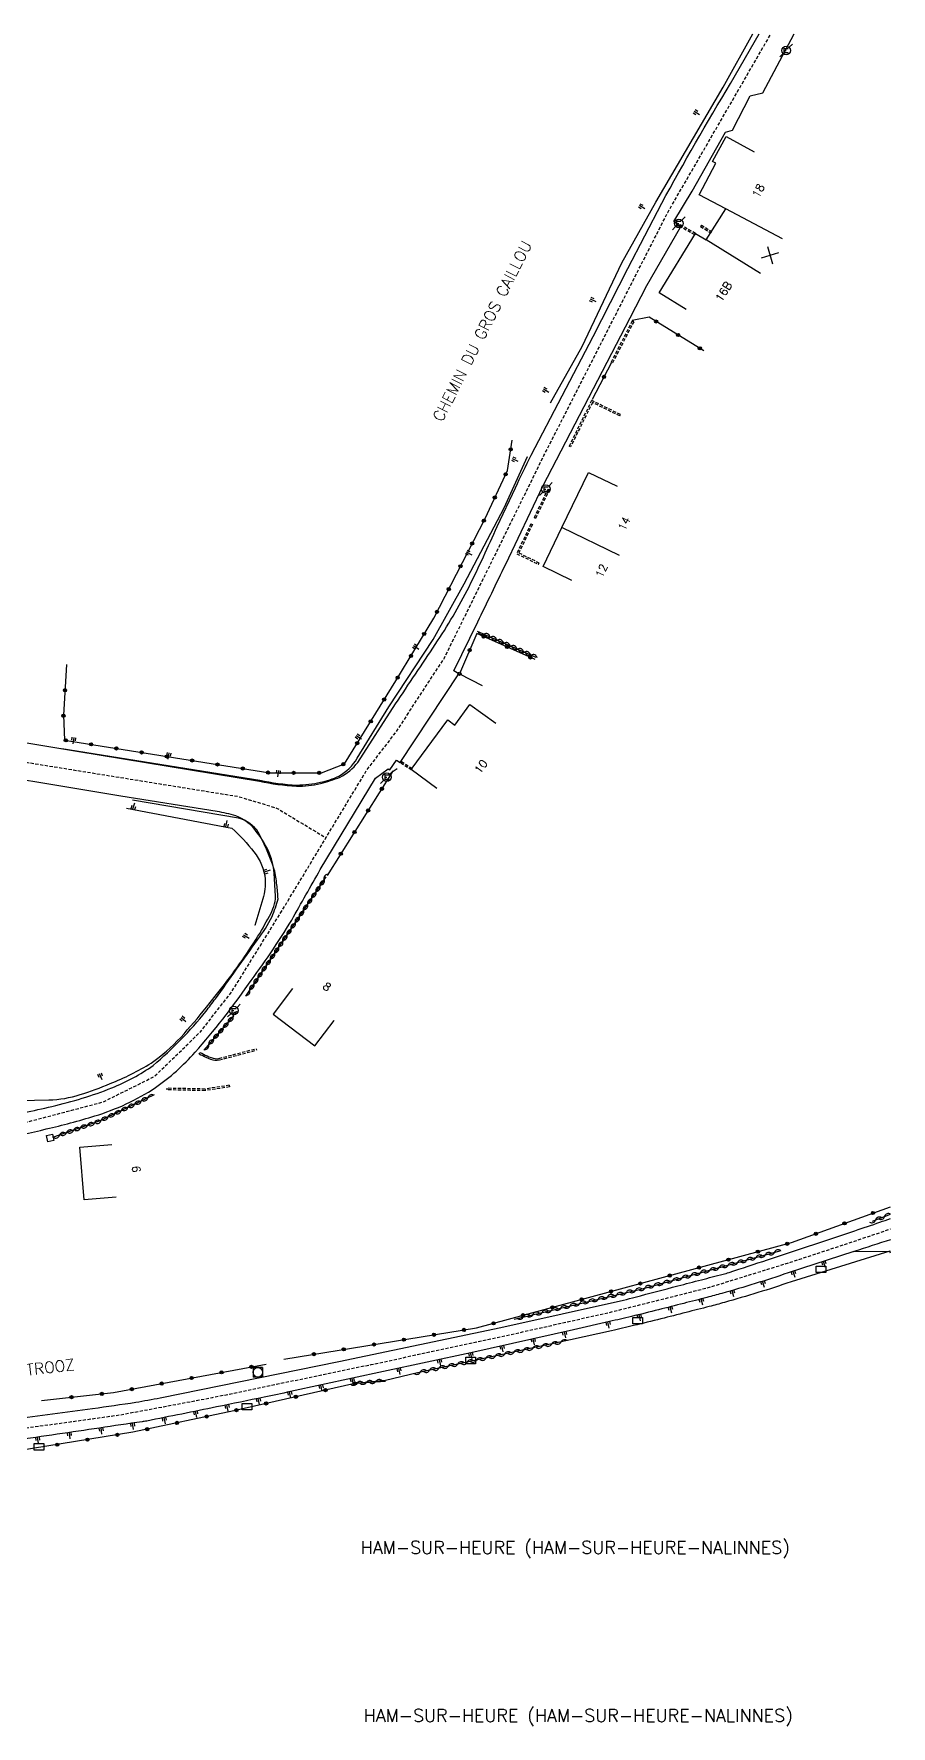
# Model space of a CAD drawing. Header units: millimetres. Extents: x 151000 to 152000, y 111999 to 113000.
# Drawn here: x 151866.2 to 152000.1, y 112735.7 to 113000 of the extents above; entities that cross this region are included whole.
import ezdxf
from ezdxf.enums import TextEntityAlignment as Align

# ---------------------------------------------------------------- set-up
doc = ezdxf.new("R2010")
doc.units = ezdxf.units.MM
doc.linetypes.add('DASHED', pattern=[0.75, 0.5, -0.25])
doc.layers.get('0').update_dxf_attribs({"linetype": 'CONTINUOUS'})
for name, color, linetype in [('W0001', 6, 'DASHED'), ('W0008', 7, 'CONTINUOUS'), ('W0100', 7, 'CONTINUOUS'), ('W0112', 1, 'DASHED'), ('W0211', 2, 'CONTINUOUS'), ('W0310', 3, 'CONTINUOUS'), ('W0322', 7, 'CONTINUOUS'), ('W0420', 7, 'CONTINUOUS'), ('W0471', 7, 'CONTINUOUS'), ('W0980', 7, 'CONTINUOUS'), ('W0989', 7, 'CONTINUOUS'), ('W0991', 7, 'CONTINUOUS'), ('W1102', 7, 'CONTINUOUS'), ('W1471', 7, 'CONTINUOUS')]:
    doc.layers.add(name, color=color, linetype=linetype)
doc.styles.get("Standard").update_dxf_attribs({"font": 'romans.shx', "width": 0.85})

# ---------------------------------------------------------------- blocks, each defined once
blk = doc.blocks.new('T420')
for p, q in [((0.75, 0.75), (-0.75, 0.75)), ((-0.75, 0.75), (-0.75, -0.75)), ((0.75, 0.75), (0.75, -0.75)), ((0.75, -0.75), (-0.75, -0.75))]:
    blk.add_line(p, q)
blk.add_ellipse((0, 0), major_axis=(-0.53, 0.53), ratio=1, start_param=3.926991, end_param=10.210176)
blk = doc.blocks.new('t211o')
at = {"color": 0, "linetype": 'Continuous'}
for p, q in [((-0.29, 0.5), (-0.29, 0)), ((0, 1), (0, 0)), ((0.29, 0.5), (0.29, 0))]:
    blk.add_line(p, q, dxfattribs=at)
blk = doc.blocks.new('t322o')
at = {"color": 0, "linetype": 'Continuous'}
for radius in [0.25, 0.15]:
    blk.add_circle((0, 0), radius, dxfattribs=at)
blk = doc.blocks.new('t310o')
at = {"color": 0, "linetype": 'Continuous'}
for centre, start, end in [((-0.5, 0.38), 216.8699, 323.1304), ((0.5, -0.37), 36.8699, 143.1303)]:
    blk.add_arc(centre, 0.625, start, end, dxfattribs=at)
blk = doc.blocks.new('t991o')
at = {"color": 0, "linetype": 'Continuous'}
for p, q in [((-1, 1), (1, -1)), ((-1, -1), (1, 1))]:
    blk.add_line(p, q, dxfattribs=at)
blk = doc.blocks.new('T471')
for p, q in [((-0.333334, 0.333334), (-0.333334, -0.333334)), ((-0.333334, 0.333334), (0.333334, 0.333334)), ((-0.333334, 0), (0, 0)), ((0.500001, 0.500001), (1.000002, 1.000002)), ((-0.500001, -0.500001), (-1.000002, -1.000002)), ((-0.333334, -0.333334), (0.333334, -0.333334))]:
    blk.add_line(p, q)
blk.add_ellipse((0, 0), major_axis=(0.471405, 0.471405), ratio=1, start_param=5.4977871438, end_param=11.780972451)
blk = doc.blocks.new('t112o')
at = {"color": 0, "linetype": 'Continuous'}
for p, q in [((-0.5, 0.5), (0.5, 0.5)), ((-0.5, -0.5), (-0.5, 0.5)), ((0.5, 0.5), (0.5, -0.5)), ((0.5, -0.5), (-0.5, -0.5))]:
    blk.add_line(p, q, dxfattribs=at)
blk = doc.blocks.new('T1471')
at = {"color": 0, "linetype": 'Continuous', "flags": 128}
blk.add_lwpolyline([(-0.75, -0.5), (-0.75, 0.5), (0.75, 0.5), (0.75, -0.5), (-0.75, -0.5)], dxfattribs=at)

msp = doc.modelspace()

# ---------------------------------------------------------------- linework, layer by layer
at = {"layer": 'W0001', "flags": 128}
for points in [[(151690.56, 113000), (151703.72, 112996.42), (151721.11, 112991.64), (151730.72, 112989.11), (151737.35, 112987.16), (151742.64, 112985.02), (151737.2, 112958.84), (151735.6, 112947.4), (151737.27, 112936.97), (151739.29, 112931.1), (151741.68, 112925.97), (151748.05, 112917.8), (151755.84, 112911.33), (151768.27, 112904.07), (151782.45, 112899.49), (151794.32, 112897.61), (151814.62, 112894.36), (151898.1, 112880.91), (151904.09, 112879.1), (151911.8, 112874.45), (151911.8, 112874.45)], [(151727.73, 112769.59), (151732.2, 112768.8), (151737.07, 112774.05), (151758.76, 112792.18), (151767.41, 112800.1), (151777.99, 112807.59), (151787.81, 112813.8), (151799.54, 112819.05), (151806.02, 112820.71), (151819.57, 112823.23), (151830.22, 112824.8), (151850.48, 112827.44), (151864.15, 112829.83), (151877, 112833.21), (151885, 112837.19), (151892.2, 112844.16), (151897.1, 112850.44), (151905.18, 112863.48), (151911.8, 112874.45), (151918.16, 112885.01), (151922.75, 112890.97), (151930.32, 112902.58), (151945.84, 112934.13), (151965.19, 112972.11), (151981.3, 113000)], [(151748.85, 112773.72), (151756.9, 112776.11), (151762.08, 112777.48), (151765.74, 112778.35), (151770.56, 112779.33), (151775.45, 112780.21), (151780.26, 112780.82), (151783.85, 112781.15), (151788.52, 112781.45), (151795.65, 112781.63), (151804.65, 112781.55), (151818.96, 112781.04), (151826.95, 112780.75), (151835.4, 112780.53), (151845.08, 112780.76), (151852.1, 112781.06), (151860.41, 112781.72), (151870.12, 112783), (151879.72, 112784.36), (151894.09, 112787.05), (151918.86, 112792.2), (151939.29, 112796.57), (151956.81, 112800.51), (151971.73, 112804.27), (151984.37, 112808.18), (151994.36, 112811.47), (152000, 112813.37)]]:
    msp.add_lwpolyline(points, dxfattribs=at)
at = {"layer": 'W0008', "flags": 128}
for points in [[(151774.82, 112904.52, 0.0202), (151782.26, 112902.48, 0.0151), (151791.38, 112900.98), (151797.56, 112900.02), (151820.09, 112896.47), (151844.96, 112892.54), (151863.53, 112889.53), (151872.88, 112887.97), (151901.41, 112883.29, 0.0367), (151907.17, 112882.51, 0.0637), (151910.96, 112882.94, 0.0254), (151914, 112883.91, 0.1103), (151916.77, 112886.23), (151922.67, 112895.36, -0.001), (151928.88, 112904.64, 0.027), (151934.17, 112913.67, 0.0077), (151938.55, 112923.06), (151941.4, 112929.12, -0.0102), (151943.85, 112934.19), (151953.52, 112952.74), (151958.93, 112963.37), (151964.25, 112973.55, -0.0109), (151975.01, 112992.26), (151979.48, 113000)], [(151853.07, 112826.11, 0.0277), (151868.11, 112828.99, 0.0195), (151875.67, 112831.02, 0.0722), (151885.18, 112835.45, 0.0569), (151891.36, 112840.97, 0.0297), (151899.68, 112851.57, 0.0225), (151906.44, 112861.6, -0.0022), (151910.91, 112869.48), (151919.55, 112883.79), (151921.53, 112885.24), (151921.78, 112885.07), (151922.82, 112886.59), (151923.41, 112886.19), (151932.55, 112900.05), (151931.75, 112900.51), (151935.5, 112908.17, 0.0024), (151939.87, 112917.19), (151945.7, 112929.39), (151959.32, 112955.63), (151961.9, 112960.69), (151967.16, 112969.81), (151966.13, 112970.67), (151969.02, 112975.45), (151974.19, 112984.64), (151975.28, 112984.95), (151978.04, 112990.3), (151980.02, 112990.77), (151984.92, 113000)], [(151860.2, 112830.68, 0.0138), (151868.98, 112832.51, 0.0389), (151878.34, 112835.4, 0.058), (151884.82, 112838.92, 0.0469), (151893.04, 112847.34, 0.005), (151894.52, 112849.32, 0.0035), (151901.11, 112858.53, 0.0491), (151903.37, 112862.16, 0.0344), (151904.32, 112864.93, 0.0113), (151904.13, 112867.13, 0.0226), (151903.73, 112869.52, 0.0449), (151901.01, 112875.69, 0.1178), (151897.7, 112877.86, 0.048), (151894.79, 112878.54), (151879.74, 112880.96), (151851.51, 112885.63)], [(151861.27, 112783.48), (151875.35, 112785.34, 0.006145), (151882.09, 112786.32, 0.010838), (151885.89, 112787), (151913.82, 112792.65), (151939.09, 112797.97), (151958.29, 112802.27, 0.011128), (151960.12, 112802.72, -0.003061), (151966.74, 112804.47, -0.00007), (151970.48, 112805.44, 0.000079), (151973.82, 112806.3, 0.014955), (151974.77, 112806.58, 0.002339), (151980.77, 112808.55), (151994.43, 112813.1, 0.002708), (151998.33, 112814.42, 0.001175), (152000, 112815.01)], [(152000, 112811.69, 0.001292), (151994.28, 112809.84), (151983.99, 112806.5, -0.012766), (151973.64, 112803.3, -0.00667), (151971.31, 112802.67, -0.000092), (151967.69, 112801.75, -0.000085), (151963.75, 112800.75, -0.003152), (151959.52, 112799.7, -0.00392), (151956.1, 112798.91), (151950.44, 112797.63), (151934.41, 112794.04), (151920.78, 112791.1), (151906.26, 112787.97, -0.002089), (151902.15, 112787.1, -0.001156), (151894.71, 112785.57, -0.000058), (151883.81, 112783.37, -0.011841), (151883.75, 112783.36, -0.001411), (151883.07, 112783.26, -0.000073), (151869.8, 112781.31, -0.000042), (151863.14, 112780.33, -0.000474)]]:
    msp.add_lwpolyline(points, format="xyb", dxfattribs=at)
at = {"layer": 'W0100', "flags": 128}
for points in [[(151968.09, 112956.94), (151963.83, 112959.56), (151969.53, 112968.83), (151971.18, 112967.81), (151974.26, 112972.65), (151970.08, 112974.85), (151972.68, 112979.78), (151972.16, 112980.09), (151974.29, 112983.99), (151978.68, 112981.59), (151978.68, 112981.59)], [(151950.21, 112914.65), (151945.71, 112916.82), (151948.64, 112922.89), (151952.79, 112931.51), (151957.29, 112929.34), (151957.29, 112929.34)], [(151929.14, 112882.14), (151925.11, 112885.1), (151930.81, 112892.88), (151931.92, 112892.06), (151934.29, 112895.29), (151938.32, 112892.33), (151938.32, 112892.33)], [(151906.58, 112850.9), (151903.54, 112846.93), (151910.05, 112841.96), (151913.09, 112845.94), (151913.09, 112845.94)], [(151879.02, 112818.31), (151874.04, 112817.9), (151873.35, 112826.13), (151878.34, 112826.55), (151878.34, 112826.55)]]:
    msp.add_lwpolyline(points, dxfattribs=at)
at = {"layer": 'W0112'}
for p, q in [((151969.4, 112968.62), (151966.95, 112969.99)), ((151969.53, 112968.83), (151967.08, 112970.21)), ((151970.32, 112969.93), (151971.89, 112968.93)), ((151970.45, 112970.14), (151972.03, 112969.14)), ((151959.64, 112955.17), (151956.34, 112948.72)), ((151959.87, 112955.05), (151956.56, 112948.6)), ((151953.3, 112942.76), (151949.8, 112935.63)), ((151953.42, 112942.43), (151950.02, 112935.52)), ((151957.79, 112940.55), (151953.3, 112942.76)), ((151957.68, 112940.33), (151953.42, 112942.43)), ((151946.49, 112928.92), (151944.31, 112924.45)), ((151946.71, 112928.82), (151944.53, 112924.34)), ((151943.81, 112923.47), (151941.6, 112918.82)), ((151944.04, 112923.36), (151941.93, 112918.94)), ((151941.6, 112918.82), (151944.99, 112917.16)), ((151941.93, 112918.94), (151945.1, 112917.39)), ((151923.47, 112886.18), (151925.11, 112885.1)), ((151923.61, 112886.38), (151925.26, 112885.3)), ((151891.99, 112840.72), (151892.26, 112840.57)), ((151892.1, 112840.94), (151892.38, 112840.8)), ((151892.26, 112840.57), (151892.54, 112840.43)), ((151892.38, 112840.8), (151892.66, 112840.65)), ((151892.54, 112840.43), (151892.83, 112840.29)), ((151892.66, 112840.65), (151892.94, 112840.51)), ((151892.94, 112840.51), (151893.22, 112840.38)), ((151893.22, 112840.38), (151893.51, 112840.26)), ((151895.08, 112840), (151900.87, 112841.52)), ((151895.14, 112839.76), (151900.93, 112841.28)), ((151892.83, 112840.29), (151893.12, 112840.15)), ((151893.12, 112840.15), (151893.42, 112840.03)), ((151893.42, 112840.03), (151893.75, 112839.9)), ((151893.51, 112840.26), (151893.84, 112840.13)), ((151893.75, 112839.9), (151894.1, 112839.79)), ((151893.84, 112840.13), (151894.16, 112840.03)), ((151894.1, 112839.79), (151894.45, 112839.72)), ((151894.16, 112840.03), (151894.48, 112839.97)), ((151894.45, 112839.72), (151894.8, 112839.71)), ((151894.48, 112839.97), (151894.79, 112839.96)), ((151894.79, 112839.96), (151895.08, 112840)), ((151894.8, 112839.71), (151895.14, 112839.76)), ((151892.91, 112835.22), (151887, 112835.34)), ((151892.92, 112834.97), (151887, 112835.09)), ((151896.7, 112835.8), (151892.91, 112835.22)), ((151896.74, 112835.55), (151892.92, 112834.97))]:
    msp.add_line(p, q, dxfattribs=at)
for points in [[(151967.08, 112970.21), (151966.95, 112969.99)], [(151970.45, 112970.14), (151970.32, 112969.93)], [(151969.53, 112968.83), (151969.4, 112968.62)], [(151972.03, 112969.14), (151971.89, 112968.93)], [(151959.87, 112955.05), (151959.64, 112955.17)], [(151956.56, 112948.6), (151956.34, 112948.72)], [(151957.68, 112940.33), (151957.79, 112940.55)], [(151950.02, 112935.52), (151949.8, 112935.63)], [(151946.49, 112928.92), (151946.71, 112928.82)], [(151943.81, 112923.47), (151944.04, 112923.36)], [(151944.53, 112924.34), (151944.31, 112924.45)], [(151944.99, 112917.16), (151945.1, 112917.39)], [(151923.47, 112886.18), (151923.61, 112886.38)], [(151925.26, 112885.3), (151925.11, 112885.1)], [(151891.99, 112840.72), (151892.1, 112840.94)], [(151900.87, 112841.52), (151900.93, 112841.28)], [(151887, 112835.09), (151887, 112835.34)], [(151896.7, 112835.8), (151896.74, 112835.55)]]:
    msp.add_lwpolyline(points, dxfattribs=at)
at = {"layer": 'W0211', "flags": 128}
for points in [[(151946.87, 112942.4), (151951.83, 112951.16), (151957.99, 112964.26), (151963.35, 112973.7), (151973.82, 112991.66), (151978.46, 113000)], [(151926.07, 112790.92), (151921.08, 112789.71)]]:
    msp.add_lwpolyline(points, dxfattribs=at)
for points in [[(151870.51, 112888.42), (151901.45, 112883.45, 0.0401), (151907.27, 112882.69, 0.0532), (151910.95, 112883.14, 0.0692), (151913.8, 112884.1, 0.1305), (151916.69, 112886.87), (151921.63, 112894.89), (151928.54, 112905.44), (151933.41, 112914.1), (151939.63, 112925.98), (151943.3, 112934), (151943.3, 112934)], [(151864.02, 112833.44), (151868.52, 112833.51, 0.069), (151873.39, 112834.34, 0.0253), (151878.1, 112836.09, 0.0483), (151884.48, 112839.27, 0.0573), (151889.1, 112843.29, 0.0182), (151893.12, 112848.01, 0.0022), (151894.69, 112849.96, 0.0289), (151900.9, 112858.63, 0.0187), (151902.96, 112862.23, 0.1344), (151903.92, 112865.35), (151903.71, 112868.94, 0.0934), (151902.8, 112872.43, 0.0646), (151900.77, 112875.61, 0.1777), (151898.12, 112877.53), (151881.6, 112880.35), (151881.6, 112880.35)], [(151880.66, 112879.09), (151897.1, 112875.97, -0.0388), (151900.55, 112872.24, -0.1433), (151902.31, 112868.01, -0.0903), (151901.93, 112864.92), (151900.68, 112860.77), (151900.68, 112860.77)], [(151994.28, 112809.84), (151999.88, 112809.89), (151984.45, 112805.1, -0.012755), (151974.04, 112801.89, -0.006665), (151971.67, 112801.25, -0.000092), (151968.05, 112800.33, -0.000085), (151964.11, 112799.32, -0.003152), (151959.86, 112798.27, -0.00392), (151956.42, 112797.47), (151949.99, 112796.03)]]:
    msp.add_lwpolyline(points, format="xyb", dxfattribs=at)
at = {"layer": 'W0310', "flags": 128}
for points in [[(151935.43, 112906.74), (151944.56, 112902.67), (151944.56, 112902.67)], [(151911.8, 112868.34), (151899.24, 112849.7), (151899.24, 112849.7)], [(151897.42, 112846.68), (151892.72, 112841.29), (151892.72, 112841.29)], [(151884.98, 112834.33), (151876.38, 112830.2), (151869.08, 112827.63), (151869.08, 112827.63)], [(151997.16, 112814.59), (152000, 112815.67)], [(151941.19, 112799.3), (151961.19, 112804.03), (151982.93, 112810)], [(151949.99, 112796.03), (151926.07, 112790.92)], [(151921.08, 112789.71), (151916.29, 112789.23)]]:
    msp.add_lwpolyline(points, dxfattribs=at)
at = {"layer": 'W0322', "flags": 128}
for points in [[(151970.83, 112950.5), (151962.31, 112955.73), (151959.61, 112955.22), (151959.61, 112955.22)], [(151956.34, 112948.56), (151953.37, 112942.89), (151953.37, 112942.89)], [(151871.28, 112901.5), (151870.78, 112893.62), (151870.97, 112889.7), (151903.02, 112884.59), (151911.09, 112884.6), (151914.7, 112886.01), (151922.7, 112898.98), (151928.65, 112908.75), (151936.64, 112924.3), (151940.13, 112931.79), (151940.88, 112936.56), (151940.88, 112936.56)], [(151944.5, 112902.28), (151935.37, 112906.35), (151932.65, 112900.05), (151936.18, 112898.24), (151936.18, 112898.24)], [(151922.92, 112885.23), (151922.15, 112884.69), (151911.97, 112868.59), (151911.97, 112868.59)], [(151905.23, 112793.05), (151935.29, 112797.91), (151984.5, 112811.24), (152000, 112816.84)], [(152000, 112809.6), (151999.88, 112809.89), (152000, 112809.94)], [(151867.34, 112786.58), (151878.63, 112787.82), (151902.47, 112792.27)], [(151921.09, 112789.53), (151916.29, 112789.23), (151897.41, 112784.98), (151881.62, 112781.61), (151863.71, 112778.7), (151846.67, 112777.01), (151833.63, 112776.28)]]:
    msp.add_lwpolyline(points, dxfattribs=at)
at = {"layer": 'W1102', "flags": 128}
for points in [[(151983.11, 112967.99), (151974.26, 112972.65), (151974.26, 112972.65)], [(151979.7, 112962.57), (151971.18, 112967.81), (151971.18, 112967.81)], [(151957.65, 112918.54), (151948.64, 112922.89), (151948.64, 112922.89)]]:
    msp.add_lwpolyline(points, dxfattribs=at)

# ---------------------------------------------------------------- block references
at = {"layer": 'W0112', "rotation": 12.3516}
msp.add_blockref('t112o', (151868.71, 112827.57), dxfattribs=at)
at = {"layer": 'W0211'}
for p, rotation in [((151969.3, 112987.88), 239.7563535439712), ((151960.75, 112973.17), 240.3946625096519), ((151953.1, 112958.57), 244.840133729989), ((151945.76, 112944.5), 240.4565299809025), ((151940.93, 112933.62), 245.4119151412802), ((151933.75, 112919.06), 242.3389405007083), ((151925.49, 112904.43), 236.7603831217406), ((151916.51, 112890.39), 238.3950858769496), ((151872.46, 112890.13), 170.8737435449694), ((151887.32, 112887.74), 170.8737435416894), ((151904.41, 112884.96), 171.9137819504454), ((151881.6, 112878.91), 343.7539667521335), ((151896.12, 112876.16), 349.272472353189), ((151902.13, 112869.06), 289.513705737237), ((151898.94, 112859.27), 237.2199533123284), ((151889.16, 112846.36), 228.9018542666842), ((151876.44, 112837.57), 201.7142318351272), ((151984.77, 112806.75), 198.0133293560353), ((151989.52, 112808.3), 198.0133293560353), ((151975.23, 112803.75), 196.138745774855), ((151980.01, 112805.2), 197.488850967754), ((151965.56, 112801.21), 194.276282549067), ((151970.4, 112802.44), 194.3025586354819), ((151955.84, 112798.85), 192.6465335999621), ((151960.71, 112799.99), 193.7487701144051), ((151944.16, 112796.23), 192.6465335999621), ((151949.04, 112797.32), 192.6465335999621), ((151929.52, 112792.98), 192.1735712606011), ((151934.4, 112794.04), 192.1735712606011), ((151939.28, 112795.13), 192.6465335999621), ((151923.18, 112791.62), 192.1735712606011), ((151906.11, 112787.94), 192.156980404108), ((151911, 112788.99), 192.1735712606011), ((151915.89, 112790.04), 192.1735712606011), ((151891.42, 112784.91), 191.4258457394046), ((151896.32, 112785.9), 191.4874153180525), ((151901.22, 112786.91), 191.6617847005677), ((151876.66, 112782.32), 188.3713568678825), ((151881.6, 112783.04), 188.3775971116133), ((151886.52, 112783.92), 191.4198682632625), ((151866.76, 112780.86), 188.358349768886), ((151871.71, 112781.59), 188.3651166232463)]:
    msp.add_blockref('t211o', p, dxfattribs=dict(at, rotation=rotation))
at = {"layer": 'W0310'}
for p, rotation in [((151936.48, 112906.27), 335.9483869405339), ((151937.54, 112905.8), 335.9483869405339), ((151938.59, 112905.33), 335.9483869405339), ((151939.65, 112904.86), 335.9483869405339), ((151940.7, 112904.39), 335.9483869405339), ((151941.76, 112903.92), 335.9483869405339), ((151942.81, 112903.45), 335.9483869405339), ((151943.87, 112902.98), 335.9483869405339), ((151910.22, 112865.98), 236.0065495509519), ((151910.87, 112866.94), 236.0065495509519), ((151911.51, 112867.9), 236.0065495509519), ((151908.93, 112864.07), 236.0065495509519), ((151909.57, 112865.03), 236.0065495509519), ((151906.99, 112861.2), 236.0065495509519), ((151907.64, 112862.15), 236.0065495509519), ((151908.28, 112863.11), 236.0065495509519), ((151905.05, 112858.32), 236.0065495509519), ((151905.7, 112859.28), 236.0065495509519), ((151906.34, 112860.24), 236.0065495509519), ((151903.12, 112855.45), 236.0065495509519), ((151903.76, 112856.41), 236.0065495509519), ((151904.41, 112857.37), 236.0065495509519), ((151901.18, 112852.58), 236.0065495509519), ((151901.82, 112853.53), 236.0065495509519), ((151902.47, 112854.49), 236.0065495509519), ((151899.89, 112850.66), 236.0065495509519), ((151900.53, 112851.62), 236.0065495509519), ((151895.76, 112844.77), 228.8529881402442), ((151896.52, 112845.64), 228.8529881402442), ((151897.28, 112846.51), 228.8529881402442), ((151893.48, 112842.16), 228.8529881402442), ((151894.24, 112843.03), 228.8529881402442), ((151895, 112843.9), 228.8529881402442), ((151879.82, 112831.85), 205.6259306782596), ((151880.86, 112832.35), 205.6259306782596), ((151881.9, 112832.85), 205.6259306782596), ((151882.94, 112833.35), 205.6259306782596), ((151883.98, 112833.85), 205.6259306782596), ((151874.53, 112829.55), 199.443937572562), ((151875.62, 112829.93), 199.443937572562), ((151876.69, 112830.35), 205.6259306782596), ((151877.74, 112830.85), 205.6259306782596), ((151878.78, 112831.35), 205.6259306782596), ((151870.17, 112828.01), 199.443937572562), ((151871.26, 112828.4), 199.443937572562), ((151872.35, 112828.78), 199.443937572562), ((151873.44, 112829.17), 199.443937572562), ((151997.66, 112814.78), 20.79273035091861), ((151999.07, 112815.31), 20.79273035091861), ((151976.08, 112808.12), 15.35928647340166), ((151977.53, 112808.51), 15.35928647340166), ((151978.98, 112808.91), 15.35928647340166), ((151980.42, 112809.31), 15.35928647340166), ((151981.87, 112809.71), 15.35928647340166), ((151967.41, 112805.73), 15.35928647340166), ((151968.85, 112806.13), 15.35928647340166), ((151970.3, 112806.53), 15.35928647340166), ((151971.74, 112806.92), 15.35928647340166), ((151973.19, 112807.32), 15.35928647340166), ((151974.64, 112807.72), 15.35928647340166), ((151957.24, 112803.09), 13.30432902702924), ((151958.7, 112803.44), 13.30432902702924), ((151960.16, 112803.78), 13.30432902702924), ((151961.62, 112804.14), 15.35928647340166), ((151963.07, 112804.54), 15.35928647340166), ((151964.51, 112804.94), 15.35928647340166), ((151965.96, 112805.33), 15.35928647340166), ((151945.57, 112800.33), 13.30432902702924), ((151947.03, 112800.68), 13.30432902702924), ((151948.49, 112801.02), 13.30432902702924), ((151949.95, 112801.37), 13.30432902702924), ((151951.41, 112801.71), 13.30432902702924), ((151952.86, 112802.06), 13.30432902702924), ((151954.32, 112802.4), 13.30432902702924), ((151955.78, 112802.75), 13.30432902702924), ((151942.65, 112799.64), 13.30432902702924), ((151944.11, 112799.99), 13.30432902702924), ((151945.59, 112795.09), 192.0555101475654), ((151947.06, 112795.4), 192.0555101475654), ((151948.52, 112795.72), 192.0555101475654), ((151933.86, 112792.58), 192.0555101475654), ((151935.32, 112792.9), 192.0555101475654), ((151936.79, 112793.21), 192.0555101475654), ((151938.26, 112793.52), 192.0555101475654), ((151939.72, 112793.84), 192.0555101475654), ((151941.19, 112794.15), 192.0555101475654), ((151942.66, 112794.46), 192.0555101475654), ((151944.12, 112794.78), 192.0555101475654), ((151926.52, 112791.02), 192.0555101475654), ((151927.99, 112791.33), 192.0555101475654), ((151929.45, 112791.64), 192.0555101475654), ((151930.92, 112791.96), 192.0555101475654), ((151932.39, 112792.27), 192.0555101475654), ((151916.6, 112789.26), 185.7717482681371), ((151918.09, 112789.41), 185.7717482681371), ((151919.58, 112789.56), 185.7717482681371)]:
    msp.add_blockref('t310o', p, dxfattribs=dict(at, rotation=rotation))
at = {"layer": 'W0322'}
for p, rotation in [((151963.38, 112955.08), 148.4099142756279), ((151966.79, 112952.98), 148.4099142756279), ((151970.19, 112950.89), 148.4099142756279), ((151955.22, 112946.43), 242.3217299811801), ((151940.65, 112935.11), 81.10900680686355), ((151939.86, 112931.21), 65.00558959050457), ((151938.17, 112927.59), 65.00558959050457), ((151936.47, 112923.97), 62.7972090771589), ((151934.64, 112920.41), 62.7972090771589), ((151932.81, 112916.85), 62.7972090771589), ((151930.98, 112913.29), 62.7972090771589), ((151929.15, 112909.74), 62.7972090771589), ((151927.14, 112906.28), 58.68925985136589), ((151934.24, 112903.75), 246.6422918105716), ((151936.43, 112905.88), 155.9476302106384), ((151940.08, 112904.25), 155.9476302106384), ((151925.07, 112902.86), 58.68925985136589), ((151943.73, 112902.62), 155.9476302106384), ((151922.99, 112899.45), 58.68925985136589), ((151932.66, 112900.07), 246.6422918105716), ((151871.03, 112897.5), 266.3021910081061), ((151920.89, 112896.04), 58.29812798936315), ((151870.78, 112893.51), 272.8232140840548), ((151918.79, 112892.64), 58.29812798936315), ((151871.15, 112889.67), 350.9473160762279), ((151875.1, 112889.04), 350.9473160762279), ((151879.05, 112888.41), 350.9473160762279), ((151883, 112887.78), 350.9473160762279), ((151916.68, 112889.23), 58.29812798936315), ((151886.95, 112887.15), 350.9473160762279), ((151890.9, 112886.52), 350.9473160762279), ((151894.85, 112885.9), 350.9473160762279), ((151898.8, 112885.27), 350.9473160762279), ((151914.5, 112885.94), 21.37607745172877), ((151902.75, 112884.64), 350.9473160762279), ((151906.75, 112884.6), 0.07313837189192963), ((151910.75, 112884.6), 0.07313837189192963), ((151920.53, 112882.11), 237.6692962238514), ((151918.39, 112878.73), 237.6692962238514), ((151916.25, 112875.35), 237.6692962238514), ((151914.11, 112871.97), 237.6692962238514), ((151992.79, 112814.24), 19.88103968972554), ((151997.25, 112815.85), 19.88103968972554), ((151983.84, 112811.06), 15.15211255157189), ((151988.32, 112812.62), 19.88103968972554), ((151974.67, 112808.58), 15.15211255157189), ((151979.25, 112809.82), 15.15211255157189), ((151965.5, 112806.09), 15.15211255157189), ((151970.08, 112807.34), 15.15211255157189), ((151956.33, 112803.61), 15.15211255157189), ((151960.91, 112804.85), 15.15211255157189), ((151947.16, 112801.13), 15.15211255157189), ((151951.74, 112802.37), 15.15211255157189), ((151937.99, 112798.64), 15.15211255157189), ((151942.57, 112799.89), 15.15211255157189), ((151919.29, 112795.33), 9.190327456592522), ((151923.98, 112796.08), 9.190327456592522), ((151928.67, 112796.84), 9.190327456592522), ((151933.36, 112797.6), 9.190327456592522), ((151909.91, 112793.81), 9.190327456592522), ((151914.6, 112794.57), 9.190327456592522), ((151890.81, 112790.09), 10.59033535754569), ((151895.48, 112790.97), 10.59033535754569), ((151900.15, 112791.84), 10.59033535754569), ((151876.78, 112787.61), 6.257196475224668), ((151881.47, 112788.35), 10.59033535754569), ((151886.14, 112789.22), 10.59033535754569), ((151911.71, 112788.2), 192.6768913119239), ((151916.35, 112789.23), 183.5395609299325), ((151872.06, 112787.1), 6.257196475224668), ((151897.81, 112785.07), 192.6768913119239), ((151902.44, 112786.12), 192.6768913119239), ((151907.08, 112787.16), 192.6768913119239), ((151883.88, 112782.09), 192.063041089677), ((151888.52, 112783.08), 192.063041089677), ((151893.17, 112784.08), 192.063041089677), ((151869.83, 112779.69), 189.2294336671704), ((151874.52, 112780.46), 189.2294336671704), ((151879.21, 112781.22), 189.2294336671704)]:
    msp.add_blockref('t322o', p, dxfattribs=dict(at, rotation=rotation))
at = {"layer": 'W0420'}
msp.add_blockref('T420', (151901.15, 112790.98), dxfattribs=at)
at = {"layer": 'W0471'}
for p in [(151983.68, 112997.4), (151966.91, 112970.4), (151946.15, 112928.92), (151921.32, 112883.93), (151897.41, 112847.47)]:
    msp.add_blockref('T471', p, dxfattribs=at)
at = {"layer": 'W0991', "rotation": 331.7376877991529}
msp.add_blockref('t991o', (151981.17, 112965.43), dxfattribs=at)
at = {"layer": 'W1471'}
for p in [(151989.13, 112807.08), (151960.49, 112799.04), (151934.4, 112792.83), (151899.48, 112785.61), (151866.98, 112779.34)]:
    msp.add_blockref('T1471', p, dxfattribs=at)

# ---------------------------------------------------------------- texts
at = {"layer": 'W0980'}
for p in [(151950.74, 112763.49), (151951.2, 112737.25)]:
    msp.add_text('HAM-SUR-HEURE (HAM-SUR-HEURE-NALINNES)', height=2, dxfattribs=at).set_placement(p, align=Align.MIDDLE)
at = {"layer": 'W0989'}
for s, rotation, p in [('CHEMIN DU GROS CAILLOU', 63.1703, (151936.21, 112953.57)), ('CHEMIN DE BIATROOZ', 6.7162, (151860.02, 112790.76))]:
    msp.add_text(s, height=1.75, rotation=rotation, dxfattribs=at).set_placement(p, align=Align.MIDDLE)
at = {"layer": 'W0991'}
for s, rotation, p in [('18', 61.3449, (151979.34, 112975.5)), ('16B', 58.4105, (151973.92, 112959.74)), ('14', 64.3129, (151958.38, 112923.51)), ('12', 64.1947, (151954.83, 112916.15)), ('10', 53.7652, (151936, 112885.58)), ('8', 322.6522, (151911.96, 112851.2)), ('6', 274.7649, (151882.17, 112822.72))]:
    msp.add_text(s, height=1.25, rotation=rotation, dxfattribs=at).set_placement(p, align=Align.MIDDLE)

doc.saveas('drawing.dxf')
